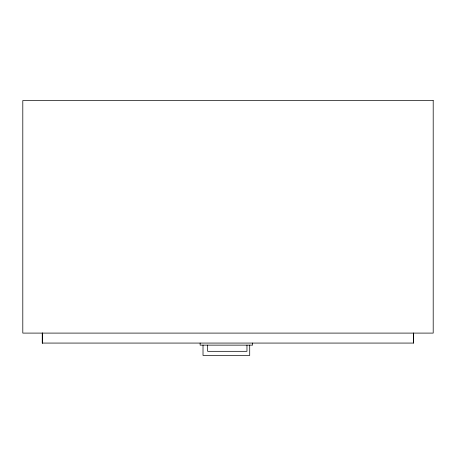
<?xml version="1.0" encoding="UTF-8"?>
<svg xmlns="http://www.w3.org/2000/svg" width="456" height="456" viewBox="0 0 456 456"><rect width="100%" height="100%" fill="white"/><g stroke="black" fill="none" stroke-linecap="round" stroke-linejoin="round"><path stroke-width="0.68" d="M413.592 333.097L413.592 343.072L42.237 343.072L42.237 333.097M413.421 333.097L413.421 343.072M252.613 343.072L252.613 345.135L200.121 345.135L200.121 343.072M249.711 345.135L249.711 355.452L203.017 355.452L203.017 345.135M246.958 345.135L246.958 351.325L207.662 351.325L207.662 345.135M42.579 333.097L42.579 343.072M42.408 333.097L42.408 343.072M433.2 100.548L22.8 100.548L22.8 333.097L433.2 333.097L433.2 100.548"/></g></svg>
